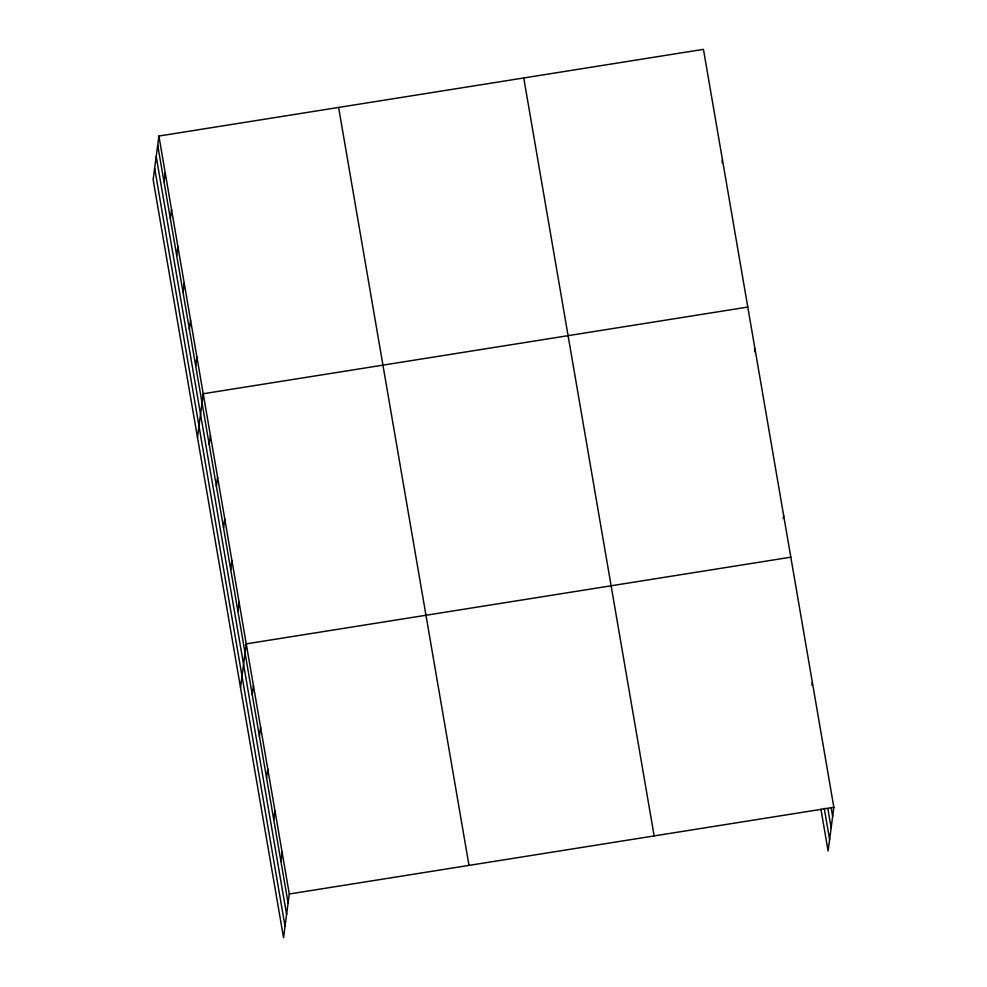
<?xml version="1.0" encoding="UTF-8"?>
<svg xmlns="http://www.w3.org/2000/svg" width="987" height="987" viewBox="0 0 987 987"><rect width="100%" height="100%" fill="white"/><g stroke="black" fill="none" stroke-linecap="round" stroke-linejoin="round"><path stroke-width="1.48" d="M158.895 136.046L153.145 179.683L283.553 937.65L289.29 894L158.895 136.046L703.447 49.35L833.855 807.317L828.105 850.954L820.937 809.266M164.039 181.941L165.236 172.861M170.369 218.756L171.565 209.676M176.698 255.571L177.894 246.491M183.039 292.386L184.236 283.306M189.368 329.202L190.565 320.121M195.697 366.017L196.894 356.936M197.486 437.389L203.236 393.751L747.788 307.056M209.207 444.52L210.404 435.44M216.375 486.209L217.572 477.128M223.555 527.897L224.752 518.817M230.724 569.585L231.92 560.505M237.892 611.274L239.088 602.181M240.52 687.52L246.269 643.869L790.821 557.186M252.24 694.651L253.437 685.558M259.408 736.339L260.605 727.246M266.576 778.027L267.773 768.935M273.757 819.716L274.954 810.623M280.925 861.404L282.122 852.312M722.052 162.83L722.447 159.795M754.562 351.779L754.956 348.744M783.246 518.52L783.641 515.498M811.931 685.274L812.338 682.251M289.29 894L833.855 807.317M831.116 807.465L832.658 816.397M827.822 808.452L831.153 827.809M824.231 808.291L829.611 839.555M523.752 77.961L654.147 835.915M338.603 107.435L468.998 865.389M157.698 145.126L288.093 903.093M156.205 156.526L286.6 914.493M154.651 168.284L285.046 926.25"/></g></svg>
